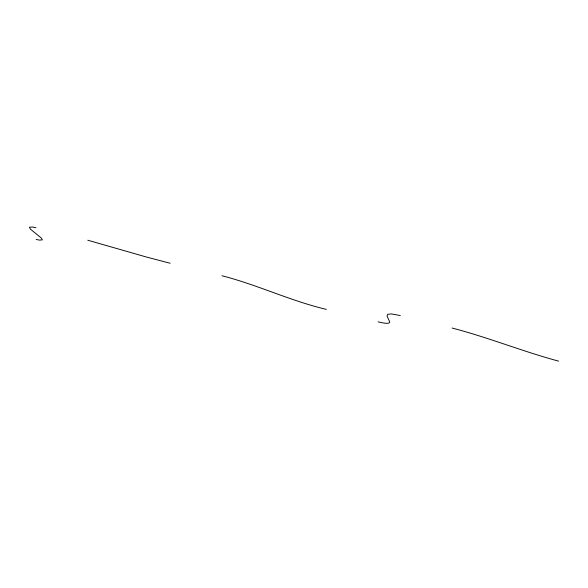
<?xml version="1.0" encoding="UTF-8"?>
<svg xmlns="http://www.w3.org/2000/svg" width="588" height="588" viewBox="0 0 588 588"><rect width="100%" height="100%" fill="white"/><g stroke="black" fill="none" stroke-linecap="round" stroke-linejoin="round"><path stroke-width="0.88" d="M36.191 239.448L39.55 240.124L42.365 239.86L41.27 237.964L30.333 229.077L29.4 227.225L32.458 227.019L35.978 227.732M400.318 315.55L391.476 313.926L387.588 314.308L387.051 316.043L389.756 321.967L389.381 322.753L388.234 323.224A120.613 9.459 23.5 0 1 378.135 321.864M170.16 263.255L146.728 257.11L87.766 240.22M326.347 309.384C290.67 300.968 257.419 284.812 221.948 275.743M452.106 328.038C488.113 337.38 522.688 351.477 558.6 361.128"/></g></svg>
